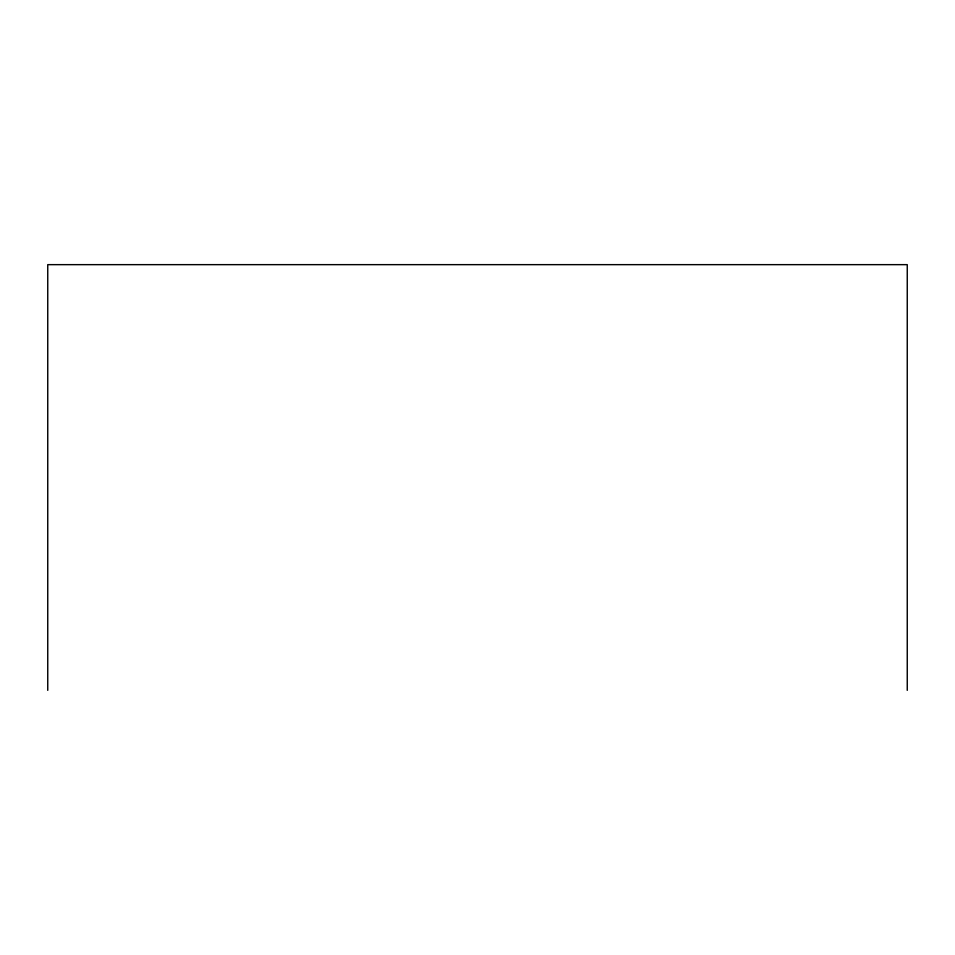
<?xml version="1.0" encoding="UTF-8"?>
<svg xmlns="http://www.w3.org/2000/svg" width="955" height="955" viewBox="0 0 955 955"><rect width="100%" height="100%" fill="white"/><g stroke="black" fill="none" stroke-linecap="round" stroke-linejoin="round"><path stroke-width="1.43" d="M907.25 690.346L907.25 264.654L47.75 264.654L47.75 690.346"/></g></svg>
